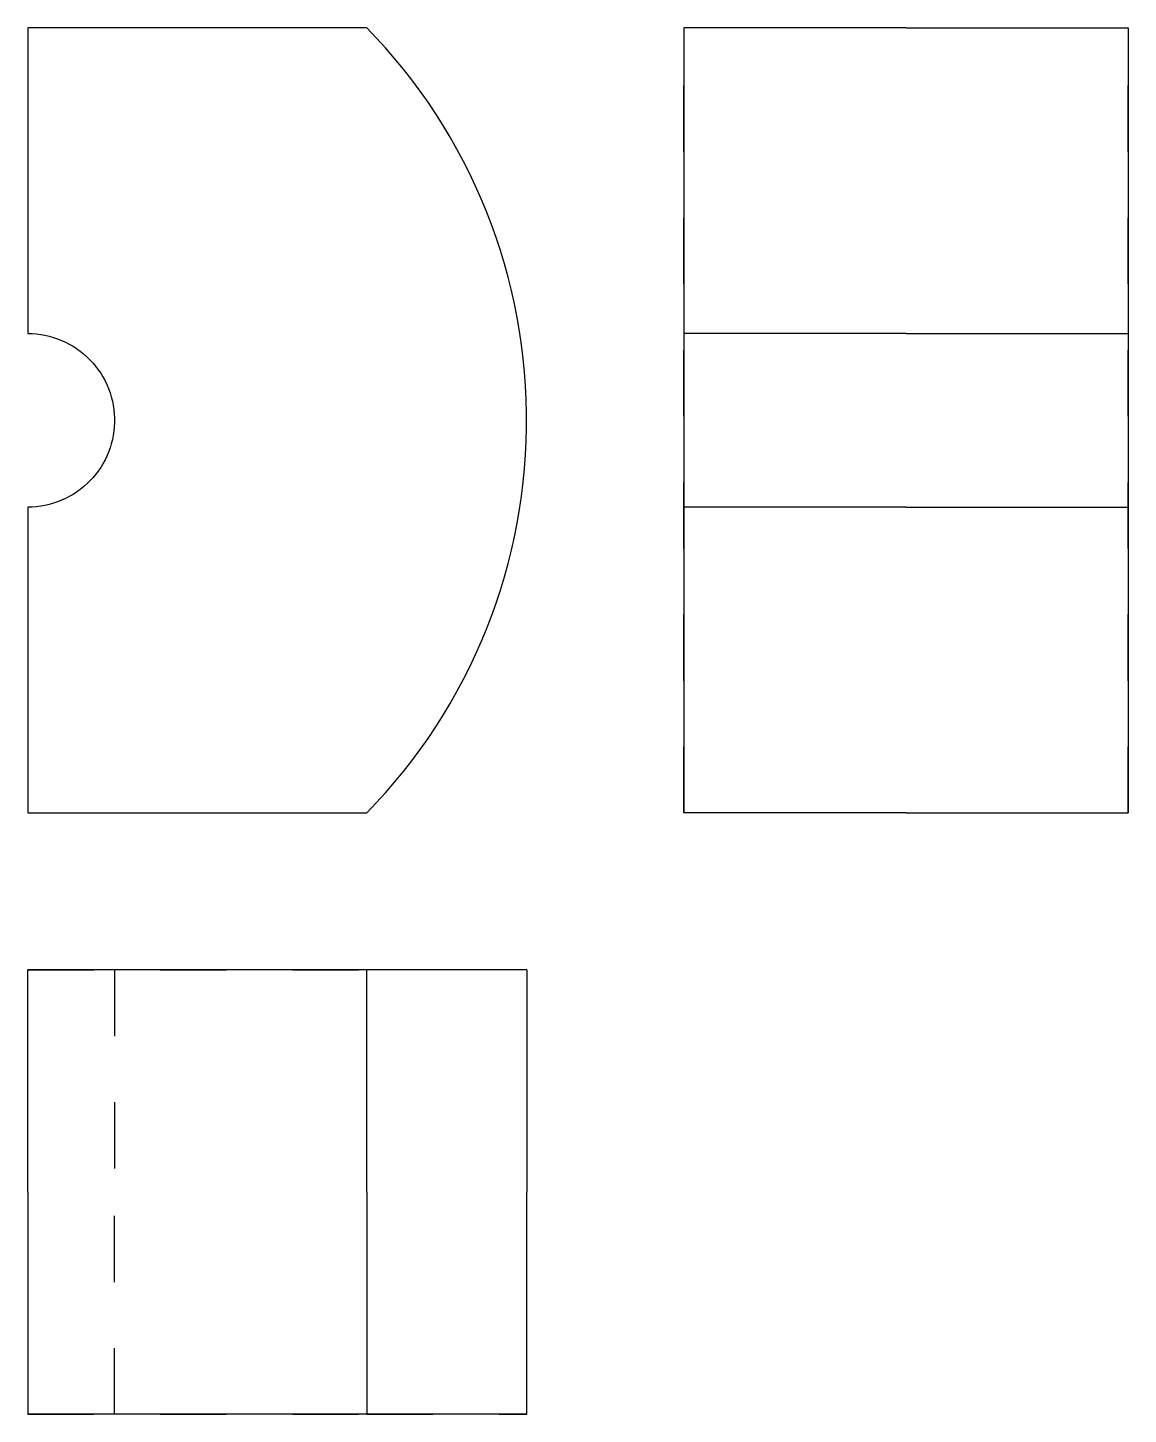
# Model space of a CAD drawing. Extents: x 0 to 1.66, y 0 to 2.1.
import ezdxf

# ---------------------------------------------------------------- set-up
doc = ezdxf.new("R2010")
doc.units = 0
doc.linetypes.add('HIDDEN', pattern=[0.059375, 0.039603, -0.019772])
for name, color, linetype in [('FRONT', 7, 'CONTINUOUS'), ('LEFT', 7, 'CONTINUOUS'), ('LEFT_HID', 7, 'HIDDEN'), ('TOP', 7, 'CONTINUOUS'), ('TOP_HID', 7, 'HIDDEN')]:
    doc.layers.add(name, color=color, linetype=linetype)

msp = doc.modelspace()

# ---------------------------------------------------------------- linework, layer by layer
at = {"layer": 'FRONT'}
for p, q in [((0.5125, 2.096875), (0, 2.096875)), ((0, 2.096875), (0, 1.634375)), ((0.526888, 2.081763), (0.5125, 2.096875)), ((0.540901, 2.066302), (0.526888, 2.081763)), ((0.55453, 2.050502), (0.540901, 2.066302)), ((0.567768, 2.034372), (0.55453, 2.050502)), ((0.580605, 2.017922), (0.567768, 2.034372)), ((0.593035, 2.001162), (0.580605, 2.017922)), ((0.60505, 1.984103), (0.593035, 2.001162)), ((0.616643, 1.966753), (0.60505, 1.984103)), ((0.627806, 1.949124), (0.616643, 1.966753)), ((0.638533, 1.931226), (0.627806, 1.949124)), ((0.648818, 1.913071), (0.638533, 1.931226)), ((0.658655, 1.894669), (0.648818, 1.913071)), ((0.668036, 1.876031), (0.658655, 1.894669)), ((0.676958, 1.857168), (0.668036, 1.876031)), ((0.685413, 1.838092), (0.676958, 1.857168)), ((0.693399, 1.818814), (0.685413, 1.838092)), ((0.700908, 1.799346), (0.693399, 1.818814)), ((0.707938, 1.779699), (0.700908, 1.799346)), ((0.714483, 1.759886), (0.707938, 1.779699)), ((0.72054, 1.739919), (0.714483, 1.759886)), ((0.726106, 1.719808), (0.72054, 1.739919)), ((0.731176, 1.699567), (0.726106, 1.719808)), ((0.735748, 1.679208), (0.731176, 1.699567)), ((0.739818, 1.658743), (0.735748, 1.679208)), ((0.743386, 1.638184), (0.739818, 1.658743)), ((0.746447, 1.617544), (0.743386, 1.638184)), ((0, 1.634375), (0.006542, 1.634212)), ((0.006542, 1.634212), (0.013068, 1.633723)), ((0.013068, 1.633723), (0.019562, 1.632909)), ((0.019562, 1.632909), (0.026007, 1.631773)), ((0.026007, 1.631773), (0.032387, 1.630316)), ((0.032387, 1.630316), (0.038687, 1.628544)), ((0.038687, 1.628544), (0.04489, 1.62646)), ((0.04489, 1.62646), (0.050982, 1.624069)), ((0.050982, 1.624069), (0.056947, 1.621377)), ((0.056947, 1.621377), (0.062771, 1.618392)), ((0.062771, 1.618392), (0.068438, 1.615119)), ((0.068438, 1.615119), (0.073936, 1.611569)), ((0.749002, 1.596834), (0.746447, 1.617544)), ((0.073936, 1.611569), (0.079249, 1.607749)), ((0.079249, 1.607749), (0.084366, 1.603668)), ((0.084366, 1.603668), (0.089273, 1.599338)), ((0.089273, 1.599338), (0.093958, 1.594769)), ((0.093958, 1.594769), (0.098409, 1.589971)), ((0.751047, 1.576069), (0.749002, 1.596834)), ((0.098409, 1.589971), (0.102615, 1.584958)), ((0.102615, 1.584958), (0.106567, 1.579741)), ((0.106567, 1.579741), (0.110253, 1.574334)), ((0.110253, 1.574334), (0.113666, 1.56875)), ((0.752582, 1.555259), (0.751047, 1.576069)), ((0.113666, 1.56875), (0.116796, 1.563003)), ((0.116796, 1.563003), (0.119635, 1.557106)), ((0.119635, 1.557106), (0.122177, 1.551076)), ((0.753606, 1.534418), (0.752582, 1.555259)), ((0.122177, 1.551076), (0.124415, 1.544926)), ((0.124415, 1.544926), (0.126344, 1.538673)), ((0.126344, 1.538673), (0.127959, 1.532331)), ((0.127959, 1.532331), (0.129256, 1.525916)), ((0.754118, 1.513558), (0.753606, 1.534418)), ((0.129256, 1.525916), (0.130231, 1.519445)), ((0.130231, 1.519445), (0.130883, 1.512933)), ((0.130883, 1.512933), (0.131209, 1.506397)), ((0.754118, 1.492692), (0.754118, 1.513558)), ((0.130883, 1.493317), (0.130231, 1.486805)), ((0.131209, 1.499853), (0.130883, 1.493317)), ((0.131209, 1.506397), (0.131209, 1.499853)), ((0.753606, 1.471832), (0.754118, 1.492692)), ((0.127959, 1.473919), (0.126344, 1.467577)), ((0.129256, 1.480334), (0.127959, 1.473919)), ((0.130231, 1.486805), (0.129256, 1.480334)), ((0.752582, 1.450991), (0.753606, 1.471832)), ((0.119635, 1.449144), (0.116796, 1.443247)), ((0.122177, 1.455174), (0.119635, 1.449144)), ((0.124415, 1.461324), (0.122177, 1.455174)), ((0.126344, 1.467577), (0.124415, 1.461324)), ((0.751047, 1.430181), (0.752582, 1.450991)), ((0.106567, 1.426509), (0.102615, 1.421292)), ((0.110253, 1.431916), (0.106567, 1.426509)), ((0.113666, 1.4375), (0.110253, 1.431916)), ((0.116796, 1.443247), (0.113666, 1.4375)), ((0.749002, 1.409416), (0.751047, 1.430181)), ((0.089273, 1.406912), (0.084366, 1.402582)), ((0.093958, 1.411481), (0.089273, 1.406912)), ((0.098409, 1.416279), (0.093958, 1.411481)), ((0.102615, 1.421292), (0.098409, 1.416279)), ((0.746447, 1.388706), (0.749002, 1.409416)), ((0.056947, 1.384873), (0.050982, 1.382181)), ((0.062771, 1.387858), (0.056947, 1.384873)), ((0.068438, 1.391131), (0.062771, 1.387858)), ((0.073936, 1.394681), (0.068438, 1.391131)), ((0.079249, 1.398501), (0.073936, 1.394681)), ((0.084366, 1.402582), (0.079249, 1.398501)), ((0.743386, 1.368066), (0.746447, 1.388706)), ((0.006542, 1.372038), (0, 1.371875)), ((0, 1.371875), (0, 0.909375)), ((0.013068, 1.372527), (0.006542, 1.372038)), ((0.019562, 1.373341), (0.013068, 1.372527)), ((0.026007, 1.374477), (0.019562, 1.373341)), ((0.032387, 1.375934), (0.026007, 1.374477)), ((0.038687, 1.377706), (0.032387, 1.375934)), ((0.04489, 1.37979), (0.038687, 1.377706)), ((0.050982, 1.382181), (0.04489, 1.37979)), ((0.739818, 1.347507), (0.743386, 1.368066)), ((0.735748, 1.327042), (0.739818, 1.347507)), ((0.731176, 1.306683), (0.735748, 1.327042)), ((0.726106, 1.286442), (0.731176, 1.306683)), ((0.72054, 1.266331), (0.726106, 1.286442)), ((0.714483, 1.246364), (0.72054, 1.266331)), ((0.707938, 1.226551), (0.714483, 1.246364)), ((0.700908, 1.206904), (0.707938, 1.226551)), ((0.693399, 1.187436), (0.700908, 1.206904)), ((0.685413, 1.168158), (0.693399, 1.187436)), ((0.676958, 1.149082), (0.685413, 1.168158)), ((0.668036, 1.130219), (0.676958, 1.149082)), ((0.648818, 1.093179), (0.658655, 1.111581)), ((0.658655, 1.111581), (0.668036, 1.130219)), ((0.638533, 1.075024), (0.648818, 1.093179)), ((0.627806, 1.057126), (0.638533, 1.075024)), ((0.616643, 1.039497), (0.627806, 1.057126)), ((0.60505, 1.022147), (0.616643, 1.039497)), ((0.593035, 1.005088), (0.60505, 1.022147)), ((0.567768, 0.971878), (0.580605, 0.988328)), ((0.580605, 0.988328), (0.593035, 1.005088)), ((0.55453, 0.955748), (0.567768, 0.971878)), ((0.540901, 0.939948), (0.55453, 0.955748)), ((0.5125, 0.909375), (0.526888, 0.924487)), ((0.526888, 0.924487), (0.540901, 0.939948)), ((0, 0.909375), (0.5125, 0.909375))]:
    msp.add_line(p, q, dxfattribs=at)
at = {"layer": 'LEFT'}
for p, q in [((0.991618, 2.096875), (0.991618, 1.634375)), ((1.327555, 2.096875), (0.991618, 2.096875)), ((1.327555, 2.096875), (1.663493, 2.096875)), ((1.663493, 2.096875), (1.663493, 1.634375)), ((0.991618, 1.634375), (0.991618, 1.371875)), ((1.327555, 1.634375), (0.991618, 1.634375)), ((1.327555, 1.634375), (1.663493, 1.634375)), ((1.663493, 1.634375), (1.663493, 1.371875)), ((1.327555, 1.371875), (0.991618, 1.371875)), ((0.991618, 1.371875), (0.991618, 0.909375)), ((1.327555, 1.371875), (1.663493, 1.371875)), ((1.663493, 1.371875), (1.663493, 0.909375)), ((1.327555, 0.909375), (0.991618, 0.909375)), ((1.327555, 0.909375), (1.663493, 0.909375))]:
    msp.add_line(p, q, dxfattribs=at)
at = {"layer": 'LEFT_HID', "linetype": 'HIDDEN'}
for p, q in [((0.991618, 0.909375), (0.991618, 2.096875)), ((1.663493, 0.909375), (1.663493, 2.096875))]:
    msp.add_line(p, q, dxfattribs=at)
at = {"layer": 'TOP'}
for p, q in [((0.5125, 0.671875), (0, 0.671875)), ((0, 0.335938), (0, 0.671875)), ((0.754182, 0.671875), (0.5125, 0.671875)), ((0.5125, 0.335938), (0.5125, 0.671875)), ((0.754182, 0.671875), (0.754182, 0.335938)), ((0, 0.335938), (0, 0)), ((0.5125, 0.335938), (0.5125, 0)), ((0.754182, 0), (0.754182, 0.335938)), ((0.5125, 0), (0, 0)), ((0.754182, 0), (0.5125, 0))]:
    msp.add_line(p, q, dxfattribs=at)
at = {"layer": 'TOP_HID', "linetype": 'HIDDEN'}
for p, q in [((0, 0.671875), (0.5125, 0.671875)), ((0, 0.671875), (0.13125, 0.671875)), ((0.13125, 0.671875), (0, 0.671875)), ((0.13125, 0.671875), (0.13125, 0.335938)), ((0.13125, 0), (0.13125, 0.335938)), ((0, 0), (0.5125, 0)), ((0, 0), (0.13125, 0)), ((0.13125, 0), (0, 0)), ((0.5125, 0), (0.754182, 0))]:
    msp.add_line(p, q, dxfattribs=at)

doc.saveas('drawing.dxf')
